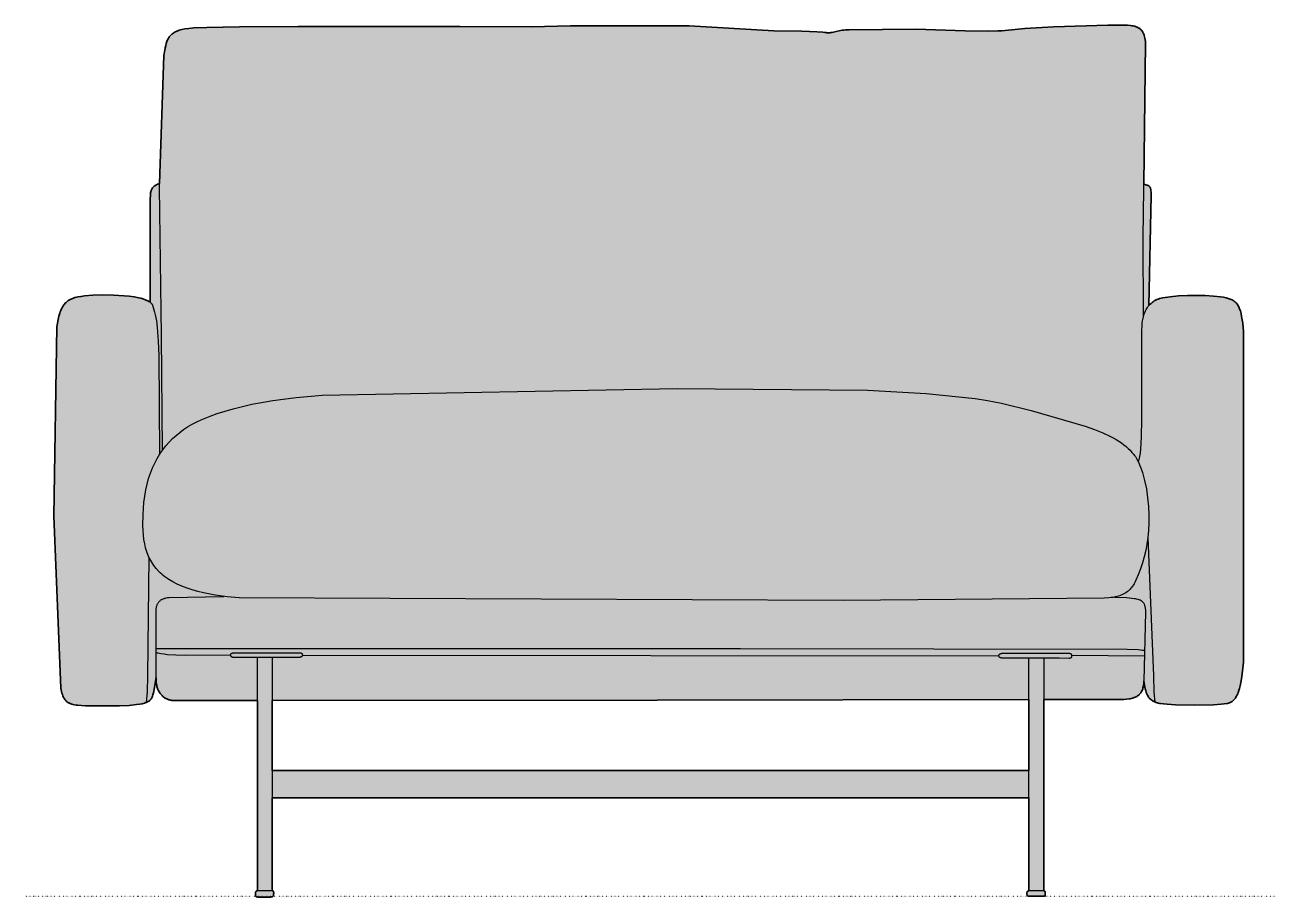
# Model space of a CAD drawing. Header units: millimetres. Extents: x 0 to 2367, y -1308 to 779.
# Drawn here: x 0 to 1115, y -1 to 776 of the extents above; entities that cross this region are included whole.
import ezdxf

# ---------------------------------------------------------------- set-up
doc = ezdxf.new("R2010")
doc.units = ezdxf.units.MM
doc.linetypes.add('Dots', pattern=[1, 0, -1])
doc.layers.add('Blocks', color=7, linetype='Continuous')
doc.layers.add('Blocks$Fill', color=7, linetype='Continuous', true_color=0xffffff)
for name, color, linetype, lineweight, true_color in [('Blocks$Inner', 7, 'Continuous', 25, 0x007f00), ('Blocks$Outline', 7, 'Continuous', 35, 0xff3f3f), ('Groud', 7, 'Dots', 25, 0x243775)]:
    doc.layers.add(name, color=color, linetype=linetype, lineweight=lineweight, true_color=true_color)

# ---------------------------------------------------------------- blocks, each defined once
blk = doc.blocks.new('Lissoni Lounge Chair Front')
at = {"layer": 'Blocks$Fill'}
h = blk.add_hatch(color=256, dxfattribs=at)
h.paths.add_polyline_path([(1001.7, 526.3), (1001.9, 526.5), (1002.7, 527.4), (1003.6, 528.2), (1004.5, 529), (1005.4, 529.7), (1006.5, 530.4), (1007.6, 531), (1008.8, 531.6), (1010, 532.1), (1011.3, 532.5), (1012.7, 532.9), (1014.2, 533.2), (1020.8, 534.2), (1028.2, 534.9), (1036.1, 535.2), (1044.2, 535.3), (1052, 535.2), (1059.2, 534.8), (1065.5, 534.1), (1068.2, 533.7), (1070.5, 533.2), (1072.5, 532.7), (1073.4, 532.4), (1074.3, 532.1), (1075.1, 531.7), (1075.9, 531.3), (1076.7, 530.9), (1077.4, 530.5), (1078.1, 530), (1078.7, 529.4), (1079.3, 528.9), (1079.8, 528.3), (1080.4, 527.6), (1080.9, 526.9), (1081.3, 526.1), (1081.8, 525.3), (1082.2, 524.4), (1082.6, 523.5), (1082.9, 522.5), (1083.3, 521.5), (1083.9, 519.2), (1084.4, 516.6), (1085.3, 510.6), (1085.9, 503.3), (1085.9, 208.5), (1085.2, 200.6), (1084.4, 193.7), (1083.8, 190.5), (1083.2, 187.6), (1082.5, 185), (1081.7, 182.5), (1081.3, 181.4), (1080.9, 180.3), (1080.4, 179.3), (1079.9, 178.3), (1079.3, 177.4), (1078.8, 176.6), (1078.2, 175.8), (1077.5, 175.1), (1077.2, 174.8), (1076.8, 174.4), (1076.5, 174.1), (1076.1, 173.9), (1075.8, 173.6), (1075.4, 173.3), (1075, 173.1), (1074.6, 172.9), (1074.2, 172.6), (1073.8, 172.4), (1073.4, 172.3), (1073, 172.1), (1072.5, 172), (1072.1, 171.8), (1071.6, 171.7), (1071.1, 171.6), (1068.9, 171.3), (1066.2, 171), (1059.4, 170.5), (1042.5, 170.1), (1025.3, 170.5), (1017.9, 171), (1014.8, 171.3), (1012.2, 171.6), (1011.1, 171.8), (1010, 172), (1009, 172.3), (1008.1, 172.6), (1007.2, 173), (1006.3, 173.4), (1005.6, 173.8), (1004.8, 174.2), (1004.2, 174.7), (1003.5, 175.2), (1003, 175.7), (1002.4, 176.3), (1001.9, 176.9), (1001.5, 177.5), (1001, 178.1), (1000.7, 178.8), (1000.3, 179.5), (1000, 180.2), (999.7, 180.9), (999.4, 181.6), (998.9, 183.2), (998.5, 184.8), (997.9, 188.2), (997.3, 191.8), (997.1, 189.6), (997, 188.5), (996.8, 187.6), (996.6, 186.6), (996.4, 185.7), (996.2, 184.8), (995.9, 184), (995.6, 183.3), (995.2, 182.5), (994.8, 181.8), (994.4, 181.2), (994.1, 180.9), (993.9, 180.6), (993.7, 180.3), (993.4, 180), (993.1, 179.7), (992.9, 179.5), (992.6, 179.2), (992.3, 179), (991.6, 178.5), (991, 178.1), (990.3, 177.7), (989.5, 177.3), (988.7, 177), (987.9, 176.7), (987, 176.4), (986, 176.2), (985, 176), (984, 175.8), (981.8, 175.5), (979.3, 175.4), (976.7, 175.3), (908.2, 175.3), (908.2, 4.7), (908.5, 4.6), (908.6, 4.6), (908.7, 4.6), (908.8, 4.5), (908.9, 4.5), (908.9, 4.5), (909, 4.4), (909, 4.4), (909, 4.4), (909.1, 4.4), (909.1, 4.4), (909.1, 4.3), (909.2, 4.3), (909.2, 4.3), (909.2, 4.3), (909.2, 4.2), (909.2, 4.2), (909.2, 4.2), (909.3, 4.2), (909.3, 4.2), (909.3, 4.2), (909.3, 4.1), (909.3, 4.1), (909.3, 4.1), (909.3, 4.1), (909.3, 4), (909.4, 4), (909.4, 4), (909.4, 3.9), (909.4, 3.9), (909.4, 3.8), (909.4, 3.7), (909.4, 3.6), (909.4, 3.4), (909.4, 3.2), (909.4, 1.6), (909.4, 1.3), (909.4, 1.2), (909.3, 1.1), (909.3, 1), (909.3, 1), (909.3, 0.9), (909.3, 0.9), (909.3, 0.8), (909.2, 0.8), (909.2, 0.8), (909.2, 0.7), (909.2, 0.7), (909.2, 0.7), (909.1, 0.6), (909.1, 0.6), (909.1, 0.6), (909.1, 0.5), (909, 0.5), (909, 0.5), (908.9, 0.4), (908.9, 0.4), (908.9, 0.4), (908.8, 0.3), (908.8, 0.3), (908.7, 0.3), (908.6, 0.2), (908.5, 0.2), (908.3, 0.2), (908.2, 0.1), (908, 0.1), (907.6, 0.1), (907.2, 0), (906.1, 0), (895.6, 0), (894.9, 0), (894.6, 0), (894.3, 0.1), (894.2, 0.1), (894.1, 0.1), (894, 0.2), (893.9, 0.2), (893.8, 0.2), (893.8, 0.2), (893.7, 0.3), (893.7, 0.3), (893.6, 0.3), (893.6, 0.3), (893.5, 0.4), (893.5, 0.4), (893.5, 0.4), (893.4, 0.5), (893.4, 0.5), (893.4, 0.5), (893.3, 0.6), (893.3, 0.6), (893.3, 0.6), (893.3, 0.7), (893.2, 0.7), (893.2, 0.8), (893.2, 0.8), (893.2, 0.9), (893.1, 1), (893.1, 1.1), (893.1, 1.2), (893, 1.4), (893, 1.5), (893, 1.8), (893, 2.1), (893, 2.8), (893, 3.1), (893, 3.3), (893.1, 3.6), (893.1, 3.7), (893.1, 3.8), (893.1, 3.9), (893.2, 3.9), (893.2, 4), (893.2, 4.1), (893.2, 4.1), (893.2, 4.1), (893.3, 4.2), (893.3, 4.2), (893.3, 4.2), (893.3, 4.3), (893.4, 4.3), (893.4, 4.3), (893.4, 4.4), (893.5, 4.4), (893.5, 4.4), (893.5, 4.4), (893.6, 4.5), (893.6, 4.5), (893.6, 4.5), (893.7, 4.5), (893.7, 4.5), (893.8, 4.5), (893.8, 4.6), (893.9, 4.6), (894, 4.6), (894.1, 4.6), (894.2, 4.6), (894.4, 4.7), (894.6, 4.7), (894.6, 87.8), (220.3, 87.8), (220.3, 4.9), (220.5, 4.9), (220.7, 4.9), (220.8, 4.9), (220.9, 4.9), (221, 4.9), (221, 4.9), (221.1, 4.8), (221.1, 4.8), (221.1, 4.8), (221.2, 4.8), (221.2, 4.8), (221.2, 4.8), (221.2, 4.7), (221.3, 4.7), (221.3, 4.7), (221.3, 4.7), (221.3, 4.7), (221.4, 4.6), (221.4, 4.6), (221.4, 4.6), (221.4, 4.6), (221.4, 4.5), (221.5, 4.5), (221.5, 4.5), (221.5, 4.4), (221.5, 4.3), (221.5, 4.2), (221.6, 4.1), (221.6, 4), (221.6, 3.8), (221.6, 3.6), (221.7, 3.3), (221.7, 2.6), (221.6, 1.9), (221.6, 1.6), (221.6, 1.3), (221.5, 1.1), (221.5, 1), (221.5, 0.9), (221.4, 0.7), (221.4, 0.6), (221.3, 0.5), (221.3, 0.4), (221.2, 0.2), (221.1, 0.2), (221.1, 0.1), (221.1, 0.1), (221, 0), (221, 0), (220.9, -0.1), (220.9, -0.1), (220.8, -0.1), (220.8, -0.2), (220.7, -0.2), (220.7, -0.3), (220.6, -0.3), (220.5, -0.3), (220.5, -0.4), (220.3, -0.4), (220.2, -0.5), (220, -0.5), (219.9, -0.6), (219.7, -0.6), (219.5, -0.6), (219.3, -0.6), (219.1, -0.7), (218.9, -0.7), (207.3, -0.7), (207, -0.6), (206.9, -0.6), (206.7, -0.6), (206.6, -0.6), (206.5, -0.6), (206.4, -0.5), (206.3, -0.5), (206.2, -0.5), (206.2, -0.5), (206.1, -0.4), (206.1, -0.4), (206, -0.4), (206, -0.4), (206, -0.3), (205.9, -0.3), (205.9, -0.3), (205.9, -0.2), (205.8, -0.2), (205.8, -0.2), (205.8, -0.1), (205.7, -0.1), (205.7, 0), (205.7, 0), (205.7, 0), (205.6, 0.1), (205.6, 0.2), (205.6, 0.3), (205.5, 0.4), (205.5, 0.5), (205.5, 0.6), (205.4, 0.9), (205.4, 1.1), (205.4, 1.5), (205.4, 2.1), (205.4, 2.5), (205.4, 2.8), (205.4, 3.1), (205.5, 3.4), (205.5, 3.5), (205.5, 3.7), (205.6, 3.8), (205.6, 3.9), (205.7, 4), (205.7, 4.1), (205.8, 4.2), (205.8, 4.3), (205.9, 4.4), (206, 4.4), (206, 4.5), (206, 4.5), (206.1, 4.5), (206.1, 4.6), (206.1, 4.6), (206.2, 4.6), (206.2, 4.7), (206.3, 4.7), (206.3, 4.7), (206.3, 4.7), (206.4, 4.8), (206.5, 4.8), (206.6, 4.8), (206.7, 4.9), (206.9, 4.9), (207, 4.9), (207.1, 4.9), (207.2, 4.9), (207.3, 4.9), (207.3, 174.5), (131.6, 174.5), (131, 174.5), (130.3, 174.6), (129.6, 174.7), (128.9, 174.9), (128.2, 175), (127.6, 175.3), (126.9, 175.5), (126.3, 175.8), (125.6, 176.1), (125, 176.5), (124.4, 176.9), (123.8, 177.3), (123.2, 177.7), (122.6, 178.2), (122.1, 178.8), (121.5, 179.3), (121, 179.9), (120.5, 180.6), (120.1, 181.3), (119.6, 182), (119.2, 182.7), (118.8, 183.5), (118.5, 184.3), (118.1, 185.2), (117.8, 186.1), (117.6, 187), (117.4, 188), (117.2, 189), (117, 190.1), (116.9, 191.2), (116.9, 192.3), (116.9, 194.9), (115.2, 184.6), (114.7, 182.3), (114.2, 180.3), (113.9, 179.3), (113.6, 178.4), (113.3, 177.5), (112.9, 176.7), (112.7, 176.3), (112.5, 175.9), (112.2, 175.6), (112.1, 175.4), (112, 175.2), (111.8, 175), (111.6, 174.9), (111.5, 174.7), (111.3, 174.5), (111.1, 174.3), (110.9, 174.2), (110.4, 173.8), (109.9, 173.5), (109.3, 173.2), (108.7, 172.9), (108, 172.6), (107.2, 172.3), (106.4, 172.1), (104.5, 171.5), (102.2, 171.1), (99.5, 170.7), (92.8, 170), (84.2, 169.6), (73.4, 169.5), (53.8, 169.6), (50.2, 169.8), (47, 170.1), (45.5, 170.3), (44.2, 170.5), (42.9, 170.8), (41.8, 171.1), (40.7, 171.5), (40.2, 171.7), (39.7, 171.9), (39.2, 172.2), (38.8, 172.4), (38.3, 172.7), (37.9, 173), (37.5, 173.3), (37.1, 173.6), (36.8, 173.9), (36.4, 174.2), (36.1, 174.6), (35.8, 175), (35.5, 175.4), (35.2, 175.8), (34.9, 176.2), (34.6, 176.7), (34.4, 177.1), (34.1, 177.6), (33.7, 178.7), (33.3, 179.8), (32.9, 181), (32.6, 182.3), (32, 185.3), (25.7, 338.5), (28.3, 507.2), (29.5, 513.8), (30.2, 516.7), (31, 519.4), (31.4, 520.6), (31.9, 521.8), (32.3, 522.9), (32.8, 523.9), (33.4, 524.9), (34, 525.9), (34.6, 526.8), (35.2, 527.6), (35.9, 528.4), (36.7, 529.1), (37.5, 529.8), (38.3, 530.5), (39.2, 531), (40.2, 531.6), (41.2, 532.1), (42.2, 532.6), (43.3, 533), (44.5, 533.4), (45.8, 533.7), (47.1, 534), (49.9, 534.5), (53, 534.9), (60.5, 535.4), (69.3, 535.7), (78.8, 535.6), (88.3, 535.1), (92.9, 534.6), (97.3, 534), (101.3, 533.3), (103.1, 532.8), (104.9, 532.3), (106.5, 531.8), (108, 531.2), (108.7, 530.9), (109.4, 530.6), (110, 530.3), (110.5, 529.9), (111.1, 529.6), (111.6, 529.2), (111.6, 529.1), (111.7, 623.9), (111.7, 624.8), (111.8, 625.7), (111.9, 626.6), (112.1, 627.5), (112.2, 628), (112.3, 628.5), (112.5, 628.9), (112.7, 629.4), (112.9, 629.8), (113.1, 630.3), (113.4, 630.7), (113.7, 631.1), (114, 631.5), (114.3, 631.9), (114.7, 632.3), (115.1, 632.7), (115.6, 633), (116.1, 633.4), (116.6, 633.7), (117.2, 634), (117.8, 634.3), (118.5, 634.5), (119.2, 634.7), (120, 635), (123.8, 749), (124.5, 753.8), (124.9, 755.9), (125.4, 758), (125.9, 759.9), (126.2, 760.8), (126.5, 761.7), (126.8, 762.6), (127.2, 763.4), (127.6, 764.2), (128.1, 764.9), (128.6, 765.7), (129.1, 766.3), (129.7, 767), (130.3, 767.6), (131, 768.2), (131.7, 768.8), (132.5, 769.3), (133.3, 769.9), (134.2, 770.3), (135.2, 770.8), (136.3, 771.2), (137.4, 771.6), (138.5, 771.9), (139.8, 772.2), (142.5, 772.8), (146, 773.2), (150.5, 773.6), (162, 774.1), (191.3, 774.5), (451.4, 774.5), (486.1, 775.5), (592, 775.5), (667.4, 771.2), (692.5, 770.7), (706, 770.2), (711, 769.9), (712.8, 769.7), (713.5, 769.6), (714.6, 769.4), (715.1, 769.4), (715.6, 769.3), (716.1, 769.3), (716.7, 769.4), (717.2, 769.4), (718.3, 769.5), (719.4, 769.7), (720.6, 769.9), (728.4, 771.6), (729.9, 771.8), (731.4, 772), (732.9, 772.1), (734.5, 772.1), (794.1, 772.5), (858.8, 770.8), (867.2, 771), (870.7, 771.2), (873.7, 771.5), (891, 773), (916.6, 774.5), (965.2, 776.2), (979.6, 776.2), (982.5, 776.1), (985.2, 775.8), (986.5, 775.6), (987.7, 775.4), (988.8, 775.1), (989.9, 774.8), (990.9, 774.4), (991.3, 774.2), (991.8, 774), (992.2, 773.8), (992.7, 773.5), (993.1, 773.3), (993.5, 773), (993.9, 772.7), (994.3, 772.3), (994.6, 772), (995, 771.6), (995.3, 771.3), (995.6, 770.9), (995.9, 770.5), (996.2, 770), (996.4, 769.6), (996.7, 769.1), (996.9, 768.6), (997.2, 768.1), (997.4, 767.5), (997.6, 767), (997.9, 765.8), (998.2, 764.5), (998.4, 763.1), (998.6, 761.6), (998.7, 760), (997.1, 634.3), (999.8, 633.7), (1000.4, 633.5), (1000.7, 633.4), (1001, 633.3), (1001.3, 633.2), (1001.4, 633.1), (1001.5, 633), (1001.7, 633), (1001.8, 632.9), (1001.9, 632.8), (1002, 632.7), (1002.1, 632.6), (1002.2, 632.5), (1002.3, 632.4), (1002.4, 632.3), (1002.5, 632.2), (1002.6, 632), (1002.6, 631.9), (1002.7, 631.8), (1002.8, 631.6), (1002.9, 631.5), (1003, 631.2), (1003.1, 630.8), (1003.2, 630.4), (1003.3, 630), (1003.4, 629.5), (1003.5, 628.5), (1003.6, 627.3), (1003.7, 624.4)], flags=0)
h.paths.add_polyline_path([(894.6, 175.3), (220.3, 174.5), (220.3, 111.9), (894.6, 111.9)], flags=0)
at = {"layer": 'Blocks$Inner'}
for p, q in [((119.2, 634.7), (120, 635)), ((997.1, 634.3), (999, 633.9)), ((116.9, 194.9), (115.2, 184.6))]:
    blk.add_line(p, q, dxfattribs=at)
for points in [[(122.5, 397.3), (121.6, 499.6), (119.9, 631.4), (123.8, 749), (124.5, 753.8), (124.9, 755.9), (125.4, 758), (125.9, 759.9), (126.2, 760.8), (126.5, 761.7), (126.8, 762.6), (127.2, 763.4), (127.6, 764.2), (128.1, 764.9), (128.6, 765.7), (129.1, 766.3), (129.7, 767), (130.3, 767.6), (131, 768.2), (131.7, 768.8), (132.5, 769.3), (133.3, 769.9), (134.2, 770.3), (135.2, 770.8), (136.3, 771.2), (137.4, 771.6), (138.5, 771.9), (139.8, 772.2), (142.5, 772.8), (146, 773.2), (150.5, 773.6), (162, 774.1), (191.3, 774.5), (243.5, 774.8), (387.7, 774.8), (451.4, 774.5), (486.1, 775.5), (592, 775.5), (667.4, 771.2), (692.5, 770.7), (706, 770.2), (711, 769.9), (712.8, 769.7), (713.5, 769.6), (714.1, 769.5), (714.6, 769.4), (715.1, 769.4), (715.6, 769.3), (716.1, 769.3), (716.7, 769.4), (717.2, 769.4), (718.3, 769.5), (719.4, 769.7), (720.6, 769.9), (723.1, 770.5), (728.4, 771.6), (729.9, 771.8), (731.4, 772), (732.9, 772.1), (734.5, 772.1), (794.1, 772.5), (838.1, 771.2), (858.8, 770.8), (867.2, 771), (870.7, 771.2), (873.7, 771.5), (891, 773), (916.6, 774.5), (965.2, 776.2), (979.6, 776.2), (982.5, 776.1), (985.2, 775.8), (986.5, 775.6), (987.7, 775.4), (988.8, 775.1), (989.9, 774.8), (990.9, 774.4), (991.3, 774.2), (991.8, 774), (992.2, 773.8), (992.7, 773.5), (993.1, 773.3), (993.5, 773), (993.9, 772.7), (994.3, 772.3), (994.6, 772), (995, 771.6), (995.3, 771.3), (995.6, 770.9), (995.9, 770.5), (996.2, 770), (996.4, 769.6), (996.7, 769.1), (996.9, 768.6), (997.2, 768.1), (997.4, 767.5), (997.6, 767), (997.9, 765.8), (998.2, 764.5), (998.4, 763.1), (998.6, 761.6), (998.7, 760), (996.4, 586.8), (996.7, 515.7)], [(111.6, 529.1), (111.6, 622.2), (111.7, 623.9), (111.7, 624.8), (111.8, 625.7), (111.9, 626.6), (112.1, 627.5), (112.2, 628), (112.3, 628.5), (112.5, 628.9), (112.7, 629.4), (112.9, 629.8), (113.1, 630.3), (113.4, 630.7), (113.7, 631.1), (114, 631.5), (114.3, 631.9), (114.7, 632.3), (115.1, 632.7), (115.6, 633), (116.1, 633.4), (116.6, 633.7), (117.2, 634), (117.8, 634.3), (118.5, 634.5), (119.2, 634.7)], [(999, 633.9), (999.8, 633.7), (1000.4, 633.5), (1000.7, 633.4), (1001, 633.3), (1001.3, 633.2), (1001.4, 633.1), (1001.5, 633), (1001.7, 633), (1001.8, 632.9), (1001.9, 632.8), (1002, 632.7), (1002.1, 632.6), (1002.2, 632.5), (1002.3, 632.4), (1002.4, 632.3), (1002.5, 632.2), (1002.6, 632), (1002.6, 631.9), (1002.7, 631.8), (1002.8, 631.6), (1002.9, 631.5), (1003, 631.2), (1003.1, 630.8), (1003.2, 630.4), (1003.3, 630), (1003.4, 629.5), (1003.5, 628.5), (1003.6, 627.3), (1003.7, 624.4), (1001.7, 526.3)], [(115.2, 184.6), (114.7, 182.3), (114.2, 180.3), (113.9, 179.3), (113.6, 178.4), (113.3, 177.5), (112.9, 176.7), (112.7, 176.3), (112.5, 175.9), (112.2, 175.6), (112.1, 175.4), (112, 175.2), (111.8, 175), (111.6, 174.9), (111.5, 174.7), (111.3, 174.5), (111.1, 174.3), (110.9, 174.2), (110.4, 173.8), (109.9, 173.5), (109.3, 173.2), (108.7, 172.9), (108, 172.6), (107.2, 172.3), (106.4, 172.1), (104.5, 171.5), (102.2, 171.1), (99.5, 170.7), (92.8, 170), (84.2, 169.6), (73.4, 169.5), (53.8, 169.6), (50.2, 169.8), (47, 170.1), (45.5, 170.3), (44.2, 170.5), (42.9, 170.8), (41.8, 171.1), (40.7, 171.5), (40.2, 171.7), (39.7, 171.9), (39.2, 172.2), (38.8, 172.4), (38.3, 172.7), (37.9, 173), (37.5, 173.3), (37.1, 173.6), (36.8, 173.9), (36.4, 174.2), (36.1, 174.6), (35.8, 175), (35.5, 175.4), (35.2, 175.8), (34.9, 176.2), (34.6, 176.7), (34.4, 177.1), (34.1, 177.6), (33.7, 178.7), (33.3, 179.8), (32.9, 181), (32.6, 182.3), (32, 185.3), (25.7, 338.5), (28.3, 507.2), (29.5, 513.8), (30.2, 516.7), (31, 519.4), (31.4, 520.6), (31.9, 521.8), (32.3, 522.9), (32.8, 523.9), (33.4, 524.9), (34, 525.9), (34.6, 526.8), (35.2, 527.6), (35.9, 528.4), (36.7, 529.1), (37.5, 529.8), (38.3, 530.5), (39.2, 531), (40.2, 531.6), (41.2, 532.1), (42.2, 532.6), (43.3, 533), (44.5, 533.4), (45.8, 533.7), (47.1, 534), (49.9, 534.5), (53, 534.9), (60.5, 535.4), (69.3, 535.7), (78.8, 535.6), (88.3, 535.1), (92.9, 534.6), (97.3, 534), (101.3, 533.3), (103.1, 532.8), (104.9, 532.3), (106.5, 531.8), (108, 531.2), (108.7, 530.9), (109.4, 530.6), (110, 530.3), (110.5, 529.9), (111.1, 529.6), (111.6, 529.2), (112, 528.8), (112.2, 528.6), (112.4, 528.4), (112.6, 528.2), (112.8, 528), (112.9, 527.8), (113.1, 527.6), (113.2, 527.3), (113.4, 527.1), (113.5, 526.9), (113.6, 526.7), (114.3, 524.7), (114.9, 522.6), (115.5, 520.3), (116.1, 517.9), (117.1, 512.6), (117.8, 506.9), (118.8, 494.6), (119.2, 481.9), (119.9, 393.4)], [(992.5, 386.7), (993.6, 391.7), (994.1, 394.8), (994.5, 398.6), (995.2, 409.1), (995.5, 425), (995.5, 504), (995.6, 508.3), (995.8, 510.6), (996.1, 512.8), (996.6, 515.1), (997.2, 517.4), (997.5, 518.5), (997.9, 519.6), (998.3, 520.6), (998.8, 521.7), (999.3, 522.7), (999.9, 523.7), (1000.5, 524.7), (1001.2, 525.6), (1001.9, 526.5), (1002.7, 527.4), (1003.6, 528.2), (1004.5, 529), (1005.4, 529.7), (1006.5, 530.4), (1007.6, 531), (1008.8, 531.6), (1010, 532.1), (1011.3, 532.5), (1012.7, 532.9), (1014.2, 533.2), (1020.8, 534.2), (1028.2, 534.9), (1036.1, 535.2), (1044.2, 535.3), (1052, 535.2), (1059.2, 534.8), (1065.5, 534.1), (1068.2, 533.7), (1070.5, 533.2), (1072.5, 532.7), (1073.4, 532.4), (1074.3, 532.1), (1075.1, 531.7), (1075.9, 531.3), (1076.7, 530.9), (1077.4, 530.5), (1078.1, 530), (1078.7, 529.4), (1079.3, 528.9), (1079.8, 528.3), (1080.4, 527.6), (1080.9, 526.9), (1081.3, 526.1), (1081.8, 525.3), (1082.2, 524.4), (1082.6, 523.5), (1082.9, 522.5), (1083.3, 521.5), (1083.9, 519.2), (1084.4, 516.6), (1085.3, 510.6), (1085.9, 503.3), (1085.9, 208.5), (1085.2, 200.6), (1084.4, 193.7), (1083.8, 190.5), (1083.2, 187.6), (1082.5, 185), (1081.7, 182.5), (1081.3, 181.4), (1080.9, 180.3), (1080.4, 179.3), (1079.9, 178.3), (1079.3, 177.4), (1078.8, 176.6), (1078.2, 175.8), (1077.5, 175.1), (1077.2, 174.8), (1076.8, 174.4), (1076.5, 174.1), (1076.1, 173.9), (1075.8, 173.6), (1075.4, 173.3), (1075, 173.1), (1074.6, 172.9), (1074.2, 172.6), (1073.8, 172.4), (1073.4, 172.3), (1073, 172.1), (1072.5, 172), (1072.1, 171.8), (1071.6, 171.7), (1071.1, 171.6), (1068.9, 171.3), (1066.2, 171), (1059.4, 170.5), (1042.5, 170.1), (1025.3, 170.5), (1017.9, 171), (1014.8, 171.3), (1012.2, 171.6), (1011.1, 171.8), (1010, 172), (1009, 172.3), (1008.1, 172.6), (1007.2, 173), (1006.3, 173.4), (1005.6, 173.8), (1004.8, 174.2), (1004.2, 174.7), (1003.5, 175.2), (1003, 175.7), (1002.4, 176.3), (1001.9, 176.9), (1001.5, 177.5), (1001, 178.1), (1000.7, 178.8), (1000.3, 179.5), (1000, 180.2), (999.7, 180.9), (999.4, 181.6), (998.9, 183.2), (998.5, 184.8), (997.9, 188.2), (997.3, 191.8)], [(1000.8, 319.6), (1005.9, 196.4), (1006.2, 182), (1006.9, 172.6)], [(110.5, 302.1), (109.1, 196.4), (108.8, 182), (108.1, 172.6)], [(207.3, 174.5), (132.3, 174.5), (131.6, 174.5), (131, 174.5), (130.3, 174.6), (129.6, 174.7), (128.9, 174.9), (128.2, 175), (127.6, 175.3), (126.9, 175.5), (126.3, 175.8), (125.6, 176.1), (125, 176.5), (124.4, 176.9), (123.8, 177.3), (123.2, 177.7), (122.6, 178.2), (122.1, 178.8), (121.5, 179.3), (121, 179.9), (120.5, 180.6), (120.1, 181.3), (119.6, 182), (119.2, 182.7), (118.8, 183.5), (118.5, 184.3), (118.1, 185.2), (117.8, 186.1), (117.6, 187), (117.4, 188), (117.2, 189), (117, 190.1), (116.9, 191.2), (116.9, 192.3), (116.9, 254.2), (116.9, 254.9), (116.9, 255.6), (117, 256.3), (117.1, 257), (117.2, 257.6), (117.3, 258.2), (117.5, 258.8), (117.7, 259.3), (117.9, 259.9), (118.1, 260.4), (118.4, 260.9), (118.7, 261.3), (119, 261.8), (119.3, 262.2), (119.7, 262.6), (120, 263), (120.4, 263.3), (120.8, 263.7), (121.2, 264), (121.7, 264.3), (122.2, 264.5), (122.6, 264.8), (123.1, 265), (123.7, 265.2), (124.2, 265.4), (124.7, 265.6), (125.3, 265.7), (125.9, 265.9), (127.1, 266.1), (128.4, 266.2), (177.1, 267.2)], [(971.3, 266.6), (981.9, 266.2), (986.5, 265.7), (988.5, 265.4), (989.4, 265.3), (990.3, 265.1), (991.9, 264.6), (992.7, 264.4), (993.4, 264.1), (993.8, 264), (994.2, 263.8), (994.5, 263.6), (994.9, 263.4), (995.2, 263.2), (995.5, 263), (995.8, 262.7), (996.1, 262.4), (996.4, 262.1), (996.7, 261.8), (996.9, 261.4), (997.1, 261), (997.4, 260.6), (997.6, 260.1), (997.8, 259.6), (997.9, 259.1), (998.1, 258.5), (998.2, 257.9), (998.4, 257.2), (998.4, 256.5), (998.6, 255), (998.6, 253.2), (997.3, 191.8), (997.1, 189.6), (997, 188.5), (996.8, 187.6), (996.6, 186.6), (996.4, 185.7), (996.2, 184.8), (995.9, 184), (995.6, 183.3), (995.2, 182.5), (994.8, 181.8), (994.4, 181.2), (994.1, 180.9), (993.9, 180.6), (993.7, 180.3), (993.4, 180), (993.1, 179.7), (992.9, 179.5), (992.6, 179.2), (992.3, 179), (991.6, 178.5), (991, 178.1), (990.3, 177.7), (989.5, 177.3), (988.7, 177), (987.9, 176.7), (987, 176.4), (986, 176.2), (985, 176), (984, 175.8), (981.8, 175.5), (979.3, 175.4), (976.7, 175.3), (908.2, 175.3)], [(116.7, 220.8), (234.8, 220.8), (637.6, 220.8), (982.3, 220), (992.3, 219.7), (994.3, 219.5), (996, 219.3), (996.7, 219.2), (997.3, 219.1), (997.6, 219), (997.8, 219), (997.9, 218.9), (998, 218.9), (998.1, 218.9), (998.1, 218.8)], [(183.2, 214.8), (142.8, 214.5), (134.4, 214.8), (127.1, 215.2), (123.9, 215.6), (121.1, 216), (118.7, 216.5), (117.6, 216.7), (116.7, 217)], [(220.3, 212.7), (220.3, 4.9), (207.3, 4.9), (207.3, 212.7)], [(247.2, 214.7), (868, 214.3)], [(908.2, 212.1), (908.2, 4.7), (894.6, 4.7), (894.6, 212.1)], [(932.6, 214.7), (998, 214.3)], [(894.6, 175.3), (563.4, 174.7), (220.3, 174.5)], [(220.3, 111.9), (894.6, 111.9)], [(894.6, 87.8), (220.3, 87.8)], [(220.3, 4.9), (220.5, 4.9), (220.7, 4.9), (220.8, 4.9), (220.9, 4.9), (221, 4.9), (221, 4.9), (221.1, 4.8), (221.1, 4.8), (221.1, 4.8), (221.2, 4.8), (221.2, 4.8), (221.2, 4.8), (221.2, 4.7), (221.3, 4.7), (221.3, 4.7), (221.3, 4.7), (221.3, 4.7), (221.4, 4.6), (221.4, 4.6), (221.4, 4.6), (221.4, 4.6), (221.4, 4.5), (221.5, 4.5), (221.5, 4.5), (221.5, 4.4), (221.5, 4.3), (221.5, 4.2), (221.6, 4.1), (221.6, 4), (221.6, 3.8), (221.6, 3.6), (221.7, 3.3), (221.7, 2.6), (221.6, 1.9), (221.6, 1.6), (221.6, 1.3), (221.5, 1.1), (221.5, 1), (221.5, 0.9), (221.4, 0.7), (221.4, 0.6), (221.3, 0.5), (221.3, 0.4), (221.2, 0.2), (221.1, 0.2), (221.1, 0.1), (221.1, 0.1), (221, 0), (221, 0), (220.9, -0.1), (220.9, -0.1), (220.8, -0.1), (220.8, -0.2), (220.7, -0.2), (220.7, -0.3), (220.6, -0.3), (220.5, -0.3), (220.5, -0.4), (220.3, -0.4), (220.2, -0.5), (220, -0.5), (219.9, -0.6), (219.7, -0.6), (219.5, -0.6), (219.3, -0.6), (219.1, -0.7), (218.9, -0.7), (207.3, -0.7), (207, -0.6), (206.9, -0.6), (206.7, -0.6), (206.6, -0.6), (206.5, -0.6), (206.4, -0.5), (206.3, -0.5), (206.2, -0.5), (206.2, -0.5), (206.1, -0.4), (206.1, -0.4), (206, -0.4), (206, -0.4), (206, -0.3), (205.9, -0.3), (205.9, -0.3), (205.9, -0.2), (205.8, -0.2), (205.8, -0.2), (205.8, -0.1), (205.7, -0.1), (205.7, 0), (205.7, 0), (205.7, 0), (205.6, 0.1), (205.6, 0.2), (205.6, 0.3), (205.5, 0.4), (205.5, 0.5), (205.5, 0.6), (205.4, 0.9), (205.4, 1.1), (205.4, 1.5), (205.4, 2.1), (205.4, 2.5), (205.4, 2.8), (205.4, 3.1), (205.5, 3.4), (205.5, 3.5), (205.5, 3.7), (205.6, 3.8), (205.6, 3.9), (205.7, 4), (205.7, 4.1), (205.8, 4.2), (205.8, 4.3), (205.9, 4.4), (206, 4.4), (206, 4.5), (206, 4.5), (206.1, 4.5), (206.1, 4.6), (206.1, 4.6), (206.2, 4.6), (206.2, 4.7), (206.3, 4.7), (206.3, 4.7), (206.3, 4.7), (206.4, 4.8), (206.5, 4.8), (206.6, 4.8), (206.7, 4.9), (206.9, 4.9), (207, 4.9), (207.1, 4.9), (207.2, 4.9), (207.3, 4.9)], [(908.2, 4.7), (908.5, 4.6), (908.6, 4.6), (908.7, 4.6), (908.8, 4.5), (908.9, 4.5), (908.9, 4.5), (909, 4.4), (909, 4.4), (909, 4.4), (909.1, 4.4), (909.1, 4.4), (909.1, 4.3), (909.2, 4.3), (909.2, 4.3), (909.2, 4.3), (909.2, 4.2), (909.2, 4.2), (909.2, 4.2), (909.3, 4.2), (909.3, 4.2), (909.3, 4.2), (909.3, 4.1), (909.3, 4.1), (909.3, 4.1), (909.3, 4.1), (909.3, 4.1), (909.3, 4), (909.4, 4), (909.4, 4), (909.4, 3.9), (909.4, 3.9), (909.4, 3.8), (909.4, 3.7), (909.4, 3.6), (909.4, 3.4), (909.4, 3.2), (909.4, 2.1), (909.4, 1.6), (909.4, 1.3), (909.4, 1.2), (909.3, 1.1), (909.3, 1), (909.3, 1), (909.3, 0.9), (909.3, 0.9), (909.3, 0.8), (909.2, 0.8), (909.2, 0.8), (909.2, 0.7), (909.2, 0.7), (909.2, 0.7), (909.1, 0.6), (909.1, 0.6), (909.1, 0.6), (909.1, 0.5), (909, 0.5), (909, 0.5), (908.9, 0.4), (908.9, 0.4), (908.9, 0.4), (908.8, 0.3), (908.8, 0.3), (908.7, 0.3), (908.6, 0.2), (908.5, 0.2), (908.3, 0.2), (908.2, 0.1), (908, 0.1), (907.6, 0.1), (907.2, 0), (906.1, 0), (895.6, 0), (894.9, 0), (894.6, 0), (894.3, 0.1), (894.2, 0.1), (894.1, 0.1), (894, 0.2), (893.9, 0.2), (893.8, 0.2), (893.8, 0.2), (893.7, 0.3), (893.7, 0.3), (893.6, 0.3), (893.6, 0.3), (893.5, 0.4), (893.5, 0.4), (893.5, 0.4), (893.4, 0.5), (893.4, 0.5), (893.4, 0.5), (893.3, 0.6), (893.3, 0.6), (893.3, 0.6), (893.3, 0.7), (893.2, 0.7), (893.2, 0.8), (893.2, 0.8), (893.2, 0.9), (893.1, 1), (893.1, 1.1), (893.1, 1.2), (893, 1.4), (893, 1.5), (893, 1.8), (893, 2.1), (893, 2.8), (893, 3.1), (893, 3.3), (893.1, 3.6), (893.1, 3.7), (893.1, 3.8), (893.1, 3.9), (893.2, 3.9), (893.2, 4), (893.2, 4.1), (893.2, 4.1), (893.2, 4.1), (893.3, 4.2), (893.3, 4.2), (893.3, 4.2), (893.3, 4.3), (893.4, 4.3), (893.4, 4.3), (893.4, 4.4), (893.5, 4.4), (893.5, 4.4), (893.5, 4.4), (893.6, 4.5), (893.6, 4.5), (893.6, 4.5), (893.7, 4.5), (893.7, 4.5), (893.8, 4.5), (893.8, 4.6), (893.9, 4.6), (894, 4.6), (894.1, 4.6), (894.2, 4.6), (894.4, 4.7), (894.6, 4.7)]]:
    blk.add_lwpolyline(points, dxfattribs=at)
for points in [[(847, 443.4), (858, 441.7), (870.3, 439.3), (896.9, 432.8), (944.8, 418.7), (953.3, 415.8), (960.7, 412.9), (967, 409.9), (969.9, 408.5), (972.5, 407), (975, 405.4), (977.3, 403.9), (979.4, 402.3), (981.4, 400.7), (983.2, 399), (985, 397.3), (986.6, 395.5), (988.2, 393.7), (989, 392.8), (989.7, 391.7), (990.4, 390.6), (991.1, 389.4), (992.5, 386.8), (993.7, 383.9), (994.9, 380.8), (996, 377.5), (997.9, 370.4), (999.5, 362.9), (1000.6, 355.1), (1001.4, 347.3), (1001.7, 339.8), (1001.7, 332.6), (1001.4, 325.9), (1000.8, 319.6), (1000, 313.6), (998.9, 307.9), (997.6, 302.4), (996, 297), (994.1, 291.7), (992.2, 286.5), (990.2, 281.7), (989.1, 279.5), (988.5, 278.4), (987.9, 277.4), (987.2, 276.3), (986.5, 275.4), (985.7, 274.4), (984.9, 273.5), (984.1, 272.7), (983.1, 271.9), (982.2, 271.1), (981.1, 270.4), (980, 269.7), (978.8, 269), (977.5, 268.5), (976.2, 267.9), (974.7, 267.4), (973.2, 267), (971.6, 266.7), (969.9, 266.3), (968, 266.1), (966.1, 265.9), (961.9, 265.7), (729.2, 263.4), (190.9, 266), (180.1, 266.9), (169.4, 268.3), (159, 270.4), (154, 271.6), (149.1, 273), (144.4, 274.6), (139.9, 276.3), (135.7, 278.1), (131.8, 280.1), (128.1, 282.2), (126.4, 283.3), (124.7, 284.5), (123.2, 285.7), (121.8, 286.9), (120.4, 288.1), (119.2, 289.4), (116.9, 292), (114.8, 294.8), (113.8, 296.2), (112.9, 297.6), (112.1, 299.1), (111.3, 300.6), (110.5, 302.1), (109.8, 303.6), (108.6, 306.9), (107.5, 310.3), (106.7, 313.9), (106, 317.7), (105.5, 321.7), (105.2, 325.9), (105, 330.4), (105.2, 340.1), (106, 350.9), (106.7, 356.6), (107.6, 362), (108.8, 367.2), (110.2, 372.2), (111.8, 377), (113.7, 381.6), (115.7, 386), (117.9, 390.1), (120.3, 394.1), (122.9, 397.8), (125.6, 401.4), (128.5, 404.7), (131.5, 407.8), (134.6, 410.6), (137.9, 413.3), (141.2, 415.8), (144.9, 418.1), (149.1, 420.5), (153.8, 422.9), (159.1, 425.3), (164.9, 427.7), (171.2, 430), (185.5, 434.4), (202.1, 438.4), (220.8, 441.8), (241.7, 444.5), (264.9, 446.4), (581.2, 452.3), (750.9, 450.9), (803.2, 447.9)], [(240.3, 217), (243.6, 217), (244.8, 217), (245.2, 216.9), (245.5, 216.9), (245.7, 216.9), (245.9, 216.8), (246.1, 216.7), (246.1, 216.7), (246.2, 216.7), (246.3, 216.6), (246.4, 216.6), (246.4, 216.6), (246.5, 216.5), (246.6, 216.5), (246.6, 216.4), (246.7, 216.4), (246.7, 216.3), (246.8, 216.2), (246.8, 216.2), (246.9, 216.1), (246.9, 216), (246.9, 216), (247, 215.9), (247, 215.8), (247, 215.7), (247.1, 215.7), (247.1, 215.6), (247.1, 215.5), (247.1, 215.4), (247.1, 215.2), (247.2, 215), (247.2, 214.7), (247.2, 214.6), (247.1, 214.5), (247.1, 214.4), (247.1, 214.4), (247.1, 214.3), (247.1, 214.3), (247.1, 214.2), (247.1, 214.2), (247, 214.1), (247, 214.1), (247, 214), (247, 214), (247, 213.9), (246.9, 213.9), (246.9, 213.8), (246.9, 213.8), (246.8, 213.7), (246.8, 213.7), (246.8, 213.7), (246.7, 213.6), (246.6, 213.6), (246.6, 213.5), (246.5, 213.4), (246.4, 213.4), (246.3, 213.3), (246.2, 213.2), (246.1, 213.2), (245.9, 213.1), (245.8, 213.1), (245.6, 213), (245.3, 212.9), (245, 212.9), (244.7, 212.8), (244, 212.7), (243.3, 212.7), (242.6, 212.7), (241.1, 212.7), (237.9, 212.7), (185.6, 212.7), (185.5, 212.7), (185.4, 212.8), (185.3, 212.8), (185.1, 212.8), (185, 212.8), (184.9, 212.8), (184.8, 212.9), (184.7, 212.9), (184.6, 213), (184.5, 213), (184.4, 213.1), (184.3, 213.1), (184.2, 213.2), (184.1, 213.3), (184, 213.3), (183.9, 213.4), (183.9, 213.5), (183.8, 213.6), (183.7, 213.6), (183.6, 213.7), (183.6, 213.8), (183.5, 213.9), (183.5, 214), (183.4, 214.1), (183.4, 214.2), (183.3, 214.3), (183.3, 214.4), (183.3, 214.5), (183.2, 214.6), (183.2, 214.7), (183.2, 214.8), (183.2, 214.9), (183.2, 215), (183.2, 215.1), (183.2, 215.2), (183.2, 215.3), (183.3, 215.4), (183.3, 215.5), (183.3, 215.6), (183.4, 215.7), (183.4, 215.8), (183.5, 215.9), (183.6, 215.9), (183.6, 216), (183.7, 216.1), (183.8, 216.2), (183.9, 216.3), (184, 216.4), (184.1, 216.4), (184.2, 216.5), (184.4, 216.6), (184.5, 216.6), (184.7, 216.7), (184.8, 216.7), (185, 216.8), (185.2, 216.8), (185.6, 216.9), (186, 217), (186.4, 217), (186.9, 217)], [(926, 216.7), (928.4, 216.7), (930.1, 216.6), (930.7, 216.5), (931, 216.5), (931.3, 216.4), (931.5, 216.4), (931.7, 216.3), (931.8, 216.3), (931.9, 216.3), (931.9, 216.2), (932, 216.2), (932.1, 216.2), (932.1, 216.1), (932.2, 216.1), (932.3, 216), (932.3, 216), (932.3, 216), (932.3, 215.9), (932.4, 215.9), (932.4, 215.8), (932.5, 215.8), (932.5, 215.7), (932.5, 215.7), (932.5, 215.6), (932.5, 215.6), (932.5, 215.5), (932.6, 215.4), (932.6, 215.4), (932.6, 215.3), (932.6, 215.1), (932.6, 215), (932.6, 214.6), (932.6, 213.7), (932.6, 213.5), (932.6, 213.3), (932.6, 213.1), (932.5, 213), (932.5, 212.9), (932.5, 212.8), (932.5, 212.7), (932.4, 212.7), (932.4, 212.6), (932.4, 212.6), (932.4, 212.6), (932.4, 212.5), (932.4, 212.5), (932.3, 212.5), (932.3, 212.4), (932.3, 212.4), (932.3, 212.4), (932.2, 212.4), (932.2, 212.3), (932.2, 212.3), (932.2, 212.3), (932.1, 212.3), (932.1, 212.2), (932.1, 212.2), (932, 212.2), (932, 212.2), (931.9, 212.1), (931.8, 212.1), (931.8, 212.1), (931.7, 212), (931.6, 212), (931.5, 212), (931.3, 212), (931, 211.9), (930.7, 211.9), (921.7, 212.1), (872, 212.1), (871.5, 212.1), (871, 212.1), (870.6, 212.2), (870.1, 212.3), (870, 212.3), (869.8, 212.4), (869.6, 212.4), (869.4, 212.5), (869.3, 212.6), (869.1, 212.6), (869, 212.7), (868.9, 212.8), (868.7, 212.9), (868.6, 213), (868.5, 213.1), (868.4, 213.1), (868.3, 213.2), (868.3, 213.3), (868.2, 213.4), (868.2, 213.4), (868.2, 213.5), (868.1, 213.5), (868.1, 213.6), (868.1, 213.6), (868.1, 213.7), (868.1, 213.7), (868, 213.8), (868, 213.8), (868, 213.9), (868, 214), (868, 214), (868, 214.1), (868, 214.1), (868, 214.2), (868, 214.2), (868, 214.3), (868, 214.3), (868, 214.4), (868, 214.4), (868, 214.5), (868, 214.6), (868, 214.7), (868.1, 214.8), (868.1, 214.9), (868.2, 215), (868.2, 215.1), (868.3, 215.2), (868.4, 215.3), (868.5, 215.4), (868.6, 215.5), (868.7, 215.6), (868.8, 215.7), (868.9, 215.8), (869, 215.9), (869.1, 216), (869.3, 216), (869.4, 216.1), (869.6, 216.2), (869.7, 216.3), (869.9, 216.3), (870, 216.4), (870.2, 216.4), (870.4, 216.5), (870.8, 216.6), (871.2, 216.6), (871.6, 216.7), (872, 216.7)]]:
    blk.add_lwpolyline(points, close=True, dxfattribs=at)
at = {"layer": 'Blocks$Outline'}
for points in [[(120, 635), (123.8, 749), (124.5, 753.8), (124.9, 755.9), (125.4, 758), (125.9, 759.9), (126.2, 760.8), (126.5, 761.7), (126.8, 762.6), (127.2, 763.4), (127.6, 764.2), (128.1, 764.9), (128.6, 765.7), (129.1, 766.3), (129.7, 767), (130.3, 767.6), (131, 768.2), (131.7, 768.8), (132.5, 769.3), (133.3, 769.9), (134.2, 770.3), (135.2, 770.8), (136.3, 771.2), (137.4, 771.6), (138.5, 771.9), (139.8, 772.2), (142.5, 772.8), (146, 773.2), (150.5, 773.6), (162, 774.1), (191.3, 774.5), (243.5, 774.8), (387.7, 774.8), (451.4, 774.5), (486.1, 775.5), (592, 775.5), (667.4, 771.2), (692.5, 770.7), (706, 770.2), (711, 769.9), (712.8, 769.7), (713.5, 769.6), (714.1, 769.5), (714.6, 769.4), (715.1, 769.4), (715.6, 769.3), (716.1, 769.3), (716.7, 769.4), (717.2, 769.4), (718.3, 769.5), (719.4, 769.7), (720.6, 769.9), (723.1, 770.5), (728.4, 771.6), (729.9, 771.8), (731.4, 772), (732.9, 772.1), (734.5, 772.1), (794.1, 772.5), (838.1, 771.2), (858.8, 770.8), (867.2, 771), (870.7, 771.2), (873.7, 771.5), (891, 773), (916.6, 774.5), (965.2, 776.2), (979.6, 776.2), (982.5, 776.1), (985.2, 775.8), (986.5, 775.6), (987.7, 775.4), (988.8, 775.1), (989.9, 774.8), (990.9, 774.4), (991.3, 774.2), (991.8, 774), (992.2, 773.8), (992.7, 773.5), (993.1, 773.3), (993.5, 773), (993.9, 772.7), (994.3, 772.3), (994.6, 772), (995, 771.6), (995.3, 771.3), (995.6, 770.9), (995.9, 770.5), (996.2, 770), (996.4, 769.6), (996.7, 769.1), (996.9, 768.6), (997.2, 768.1), (997.4, 767.5), (997.6, 767), (997.9, 765.8), (998.2, 764.5), (998.4, 763.1), (998.6, 761.6), (998.7, 760), (997.1, 634.3)], [(111.6, 529.1), (111.6, 622.2), (111.7, 623.9), (111.7, 624.8), (111.8, 625.7), (111.9, 626.6), (112.1, 627.5), (112.2, 628), (112.3, 628.5), (112.5, 628.9), (112.7, 629.4), (112.9, 629.8), (113.1, 630.3), (113.4, 630.7), (113.7, 631.1), (114, 631.5), (114.3, 631.9), (114.7, 632.3), (115.1, 632.7), (115.6, 633), (116.1, 633.4), (116.6, 633.7), (117.2, 634), (117.8, 634.3), (118.5, 634.5), (119.2, 634.7), (120, 635)], [(997.1, 634.3), (999, 633.9), (999.8, 633.7), (1000.4, 633.5), (1000.7, 633.4), (1001, 633.3), (1001.3, 633.2), (1001.4, 633.1), (1001.5, 633), (1001.7, 633), (1001.8, 632.9), (1001.9, 632.8), (1002, 632.7), (1002.1, 632.6), (1002.2, 632.5), (1002.3, 632.4), (1002.4, 632.3), (1002.5, 632.2), (1002.6, 632), (1002.6, 631.9), (1002.7, 631.8), (1002.8, 631.6), (1002.9, 631.5), (1003, 631.2), (1003.1, 630.8), (1003.2, 630.4), (1003.3, 630), (1003.4, 629.5), (1003.5, 628.5), (1003.6, 627.3), (1003.7, 624.4), (1001.7, 526.3)], [(116.9, 194.9), (115.2, 184.6), (114.7, 182.3), (114.2, 180.3), (113.9, 179.3), (113.6, 178.4), (113.3, 177.5), (112.9, 176.7), (112.7, 176.3), (112.5, 175.9), (112.2, 175.6), (112.1, 175.4), (112, 175.2), (111.8, 175), (111.6, 174.9), (111.5, 174.7), (111.3, 174.5), (111.1, 174.3), (110.9, 174.2), (110.4, 173.8), (109.9, 173.5), (109.3, 173.2), (108.7, 172.9), (108, 172.6), (107.2, 172.3), (106.4, 172.1), (104.5, 171.5), (102.2, 171.1), (99.5, 170.7), (92.8, 170), (84.2, 169.6), (73.4, 169.5), (53.8, 169.6), (50.2, 169.8), (47, 170.1), (45.5, 170.3), (44.2, 170.5), (42.9, 170.8), (41.8, 171.1), (40.7, 171.5), (40.2, 171.7), (39.7, 171.9), (39.2, 172.2), (38.8, 172.4), (38.3, 172.7), (37.9, 173), (37.5, 173.3), (37.1, 173.6), (36.8, 173.9), (36.4, 174.2), (36.1, 174.6), (35.8, 175), (35.5, 175.4), (35.2, 175.8), (34.9, 176.2), (34.6, 176.7), (34.4, 177.1), (34.1, 177.6), (33.7, 178.7), (33.3, 179.8), (32.9, 181), (32.6, 182.3), (32, 185.3), (25.7, 338.5), (28.3, 507.2), (29.5, 513.8), (30.2, 516.7), (31, 519.4), (31.4, 520.6), (31.9, 521.8), (32.3, 522.9), (32.8, 523.9), (33.4, 524.9), (34, 525.9), (34.6, 526.8), (35.2, 527.6), (35.9, 528.4), (36.7, 529.1), (37.5, 529.8), (38.3, 530.5), (39.2, 531), (40.2, 531.6), (41.2, 532.1), (42.2, 532.6), (43.3, 533), (44.5, 533.4), (45.8, 533.7), (47.1, 534), (49.9, 534.5), (53, 534.9), (60.5, 535.4), (69.3, 535.7), (78.8, 535.6), (88.3, 535.1), (92.9, 534.6), (97.3, 534), (101.3, 533.3), (103.1, 532.8), (104.9, 532.3), (106.5, 531.8), (108, 531.2), (108.7, 530.9), (109.4, 530.6), (110, 530.3), (110.5, 529.9), (111.1, 529.6), (111.6, 529.2), (111.6, 529.1)], [(1001.7, 526.3), (1001.9, 526.5), (1002.7, 527.4), (1003.6, 528.2), (1004.5, 529), (1005.4, 529.7), (1006.5, 530.4), (1007.6, 531), (1008.8, 531.6), (1010, 532.1), (1011.3, 532.5), (1012.7, 532.9), (1014.2, 533.2), (1020.8, 534.2), (1028.2, 534.9), (1036.1, 535.2), (1044.2, 535.3), (1052, 535.2), (1059.2, 534.8), (1065.5, 534.1), (1068.2, 533.7), (1070.5, 533.2), (1072.5, 532.7), (1073.4, 532.4), (1074.3, 532.1), (1075.1, 531.7), (1075.9, 531.3), (1076.7, 530.9), (1077.4, 530.5), (1078.1, 530), (1078.7, 529.4), (1079.3, 528.9), (1079.8, 528.3), (1080.4, 527.6), (1080.9, 526.9), (1081.3, 526.1), (1081.8, 525.3), (1082.2, 524.4), (1082.6, 523.5), (1082.9, 522.5), (1083.3, 521.5), (1083.9, 519.2), (1084.4, 516.6), (1085.3, 510.6), (1085.9, 503.3), (1085.9, 208.5), (1085.2, 200.6), (1084.4, 193.7), (1083.8, 190.5), (1083.2, 187.6), (1082.5, 185), (1081.7, 182.5), (1081.3, 181.4), (1080.9, 180.3), (1080.4, 179.3), (1079.9, 178.3), (1079.3, 177.4), (1078.8, 176.6), (1078.2, 175.8), (1077.5, 175.1), (1077.2, 174.8), (1076.8, 174.4), (1076.5, 174.1), (1076.1, 173.9), (1075.8, 173.6), (1075.4, 173.3), (1075, 173.1), (1074.6, 172.9), (1074.2, 172.6), (1073.8, 172.4), (1073.4, 172.3), (1073, 172.1), (1072.5, 172), (1072.1, 171.8), (1071.6, 171.7), (1071.1, 171.6), (1068.9, 171.3), (1066.2, 171), (1059.4, 170.5), (1042.5, 170.1), (1025.3, 170.5), (1017.9, 171), (1014.8, 171.3), (1012.2, 171.6), (1011.1, 171.8), (1010, 172), (1009, 172.3), (1008.1, 172.6), (1007.2, 173), (1006.3, 173.4), (1005.6, 173.8), (1004.8, 174.2), (1004.2, 174.7), (1003.5, 175.2), (1003, 175.7), (1002.4, 176.3), (1001.9, 176.9), (1001.5, 177.5), (1001, 178.1), (1000.7, 178.8), (1000.3, 179.5), (1000, 180.2), (999.7, 180.9), (999.4, 181.6), (998.9, 183.2), (998.5, 184.8), (997.9, 188.2), (997.3, 191.8)], [(207.3, 174.5), (132.3, 174.5), (131.6, 174.5), (131, 174.5), (130.3, 174.6), (129.6, 174.7), (128.9, 174.9), (128.2, 175), (127.6, 175.3), (126.9, 175.5), (126.3, 175.8), (125.6, 176.1), (125, 176.5), (124.4, 176.9), (123.8, 177.3), (123.2, 177.7), (122.6, 178.2), (122.1, 178.8), (121.5, 179.3), (121, 179.9), (120.5, 180.6), (120.1, 181.3), (119.6, 182), (119.2, 182.7), (118.8, 183.5), (118.5, 184.3), (118.1, 185.2), (117.8, 186.1), (117.6, 187), (117.4, 188), (117.2, 189), (117, 190.1), (116.9, 191.2), (116.9, 192.3), (116.9, 194.9)], [(997.3, 191.8), (997.1, 189.6), (997, 188.5), (996.8, 187.6), (996.6, 186.6), (996.4, 185.7), (996.2, 184.8), (995.9, 184), (995.6, 183.3), (995.2, 182.5), (994.8, 181.8), (994.4, 181.2), (994.1, 180.9), (993.9, 180.6), (993.7, 180.3), (993.4, 180), (993.1, 179.7), (992.9, 179.5), (992.6, 179.2), (992.3, 179), (991.6, 178.5), (991, 178.1), (990.3, 177.7), (989.5, 177.3), (988.7, 177), (987.9, 176.7), (987, 176.4), (986, 176.2), (985, 176), (984, 175.8), (981.8, 175.5), (979.3, 175.4), (976.7, 175.3), (908.2, 175.3)], [(207.3, 4.9), (207.3, 174.5)], [(894.6, 175.3), (563.4, 174.7), (220.3, 174.5)], [(220.3, 174.5), (220.3, 111.9)], [(894.6, 111.9), (894.6, 175.3)], [(908.2, 175.3), (908.2, 4.7)], [(220.3, 111.9), (894.6, 111.9)], [(894.6, 87.8), (220.3, 87.8)], [(220.3, 87.8), (220.3, 4.9)], [(894.6, 4.7), (894.6, 87.8)], [(220.3, 4.9), (220.5, 4.9), (220.7, 4.9), (220.8, 4.9), (220.9, 4.9), (221, 4.9), (221, 4.9), (221.1, 4.8), (221.1, 4.8), (221.1, 4.8), (221.2, 4.8), (221.2, 4.8), (221.2, 4.8), (221.2, 4.7), (221.3, 4.7), (221.3, 4.7), (221.3, 4.7), (221.3, 4.7), (221.4, 4.6), (221.4, 4.6), (221.4, 4.6), (221.4, 4.6), (221.4, 4.5), (221.5, 4.5), (221.5, 4.5), (221.5, 4.4), (221.5, 4.3), (221.5, 4.2), (221.6, 4.1), (221.6, 4), (221.6, 3.8), (221.6, 3.6), (221.7, 3.3), (221.7, 2.6), (221.6, 1.9), (221.6, 1.6), (221.6, 1.3), (221.5, 1.1), (221.5, 1), (221.5, 0.9), (221.4, 0.7), (221.4, 0.6), (221.3, 0.5), (221.3, 0.4), (221.2, 0.2), (221.1, 0.2), (221.1, 0.1), (221.1, 0.1), (221, 0), (221, 0), (220.9, -0.1), (220.9, -0.1), (220.8, -0.1), (220.8, -0.2), (220.7, -0.2), (220.7, -0.3), (220.6, -0.3), (220.5, -0.3), (220.5, -0.4), (220.3, -0.4), (220.2, -0.5), (220, -0.5), (219.9, -0.6), (219.7, -0.6), (219.5, -0.6), (219.3, -0.6), (219.1, -0.7), (218.9, -0.7), (207.3, -0.7), (207, -0.6), (206.9, -0.6), (206.7, -0.6), (206.6, -0.6), (206.5, -0.6), (206.4, -0.5), (206.3, -0.5), (206.2, -0.5), (206.2, -0.5), (206.1, -0.4), (206.1, -0.4), (206, -0.4), (206, -0.4), (206, -0.3), (205.9, -0.3), (205.9, -0.3), (205.9, -0.2), (205.8, -0.2), (205.8, -0.2), (205.8, -0.1), (205.7, -0.1), (205.7, 0), (205.7, 0), (205.7, 0), (205.6, 0.1), (205.6, 0.2), (205.6, 0.3), (205.5, 0.4), (205.5, 0.5), (205.5, 0.6), (205.4, 0.9), (205.4, 1.1), (205.4, 1.5), (205.4, 2.1), (205.4, 2.5), (205.4, 2.8), (205.4, 3.1), (205.5, 3.4), (205.5, 3.5), (205.5, 3.7), (205.6, 3.8), (205.6, 3.9), (205.7, 4), (205.7, 4.1), (205.8, 4.2), (205.8, 4.3), (205.9, 4.4), (206, 4.4), (206, 4.5), (206, 4.5), (206.1, 4.5), (206.1, 4.6), (206.1, 4.6), (206.2, 4.6), (206.2, 4.7), (206.3, 4.7), (206.3, 4.7), (206.3, 4.7), (206.4, 4.8), (206.5, 4.8), (206.6, 4.8), (206.7, 4.9), (206.9, 4.9), (207, 4.9), (207.1, 4.9), (207.2, 4.9), (207.3, 4.9)], [(908.2, 4.7), (908.5, 4.6), (908.6, 4.6), (908.7, 4.6), (908.8, 4.5), (908.9, 4.5), (908.9, 4.5), (909, 4.4), (909, 4.4), (909, 4.4), (909.1, 4.4), (909.1, 4.4), (909.1, 4.3), (909.2, 4.3), (909.2, 4.3), (909.2, 4.3), (909.2, 4.2), (909.2, 4.2), (909.2, 4.2), (909.3, 4.2), (909.3, 4.2), (909.3, 4.2), (909.3, 4.1), (909.3, 4.1), (909.3, 4.1), (909.3, 4.1), (909.3, 4.1), (909.3, 4), (909.4, 4), (909.4, 4), (909.4, 3.9), (909.4, 3.9), (909.4, 3.8), (909.4, 3.7), (909.4, 3.6), (909.4, 3.4), (909.4, 3.2), (909.4, 2.1), (909.4, 1.6), (909.4, 1.3), (909.4, 1.2), (909.3, 1.1), (909.3, 1), (909.3, 1), (909.3, 0.9), (909.3, 0.9), (909.3, 0.8), (909.2, 0.8), (909.2, 0.8), (909.2, 0.7), (909.2, 0.7), (909.2, 0.7), (909.1, 0.6), (909.1, 0.6), (909.1, 0.6), (909.1, 0.5), (909, 0.5), (909, 0.5), (908.9, 0.4), (908.9, 0.4), (908.9, 0.4), (908.8, 0.3), (908.8, 0.3), (908.7, 0.3), (908.6, 0.2), (908.5, 0.2), (908.3, 0.2), (908.2, 0.1), (908, 0.1), (907.6, 0.1), (907.2, 0), (906.1, 0), (895.6, 0), (894.9, 0), (894.6, 0), (894.3, 0.1), (894.2, 0.1), (894.1, 0.1), (894, 0.2), (893.9, 0.2), (893.8, 0.2), (893.8, 0.2), (893.7, 0.3), (893.7, 0.3), (893.6, 0.3), (893.6, 0.3), (893.5, 0.4), (893.5, 0.4), (893.5, 0.4), (893.4, 0.5), (893.4, 0.5), (893.4, 0.5), (893.3, 0.6), (893.3, 0.6), (893.3, 0.6), (893.3, 0.7), (893.2, 0.7), (893.2, 0.8), (893.2, 0.8), (893.2, 0.9), (893.1, 1), (893.1, 1.1), (893.1, 1.2), (893, 1.4), (893, 1.5), (893, 1.8), (893, 2.1), (893, 2.8), (893, 3.1), (893, 3.3), (893.1, 3.6), (893.1, 3.7), (893.1, 3.8), (893.1, 3.9), (893.2, 3.9), (893.2, 4), (893.2, 4.1), (893.2, 4.1), (893.2, 4.1), (893.3, 4.2), (893.3, 4.2), (893.3, 4.2), (893.3, 4.3), (893.4, 4.3), (893.4, 4.3), (893.4, 4.4), (893.5, 4.4), (893.5, 4.4), (893.5, 4.4), (893.6, 4.5), (893.6, 4.5), (893.6, 4.5), (893.7, 4.5), (893.7, 4.5), (893.8, 4.5), (893.8, 4.6), (893.9, 4.6), (894, 4.6), (894.1, 4.6), (894.2, 4.6), (894.4, 4.7), (894.6, 4.7)]]:
    blk.add_lwpolyline(points, dxfattribs=at)

msp = doc.modelspace()

# ---------------------------------------------------------------- linework, layer by layer
at = {"layer": 'Groud'}
msp.add_lwpolyline([(0, 0), (1115, 0)], dxfattribs=at)

# ---------------------------------------------------------------- block references
at = {"layer": 'Blocks'}
msp.add_blockref('Lissoni Lounge Chair Front', (0, 0), dxfattribs=at)

doc.saveas('drawing.dxf')
